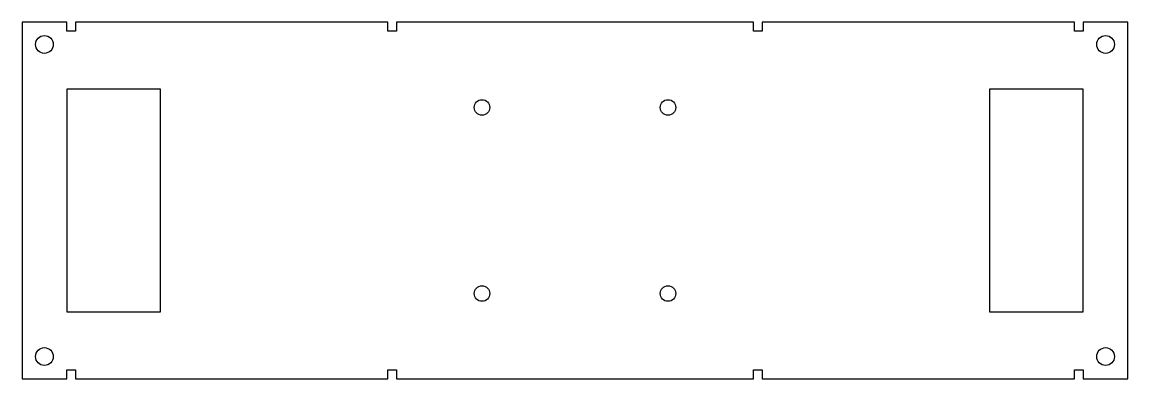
# Model space of a CAD drawing. Extents: x -84 to 164, y -80 to 0.
import ezdxf

# ---------------------------------------------------------------- set-up
doc = ezdxf.new("R2010")
doc.units = 0
doc.layers.add('INTERIOR_LOOPS', color=7, linetype='CONTINUOUS')
doc.layers.add('OUTER_LOOP', color=7, linetype='CONTINUOUS')

msp = doc.modelspace()

# ---------------------------------------------------------------- linework, layer by layer
at = {"layer": 'INTERIOR_LOOPS', "color": 3, "linetype": 'CONTINUOUS'}
for p, q in [((-53, -15), (-74, -15)), ((-74, -15), (-74, -65)), ((-53, -65), (-53, -15)), ((154, -15), (133, -15)), ((133, -15), (133, -65)), ((154, -65), (154, -15)), ((-74, -65), (-53, -65)), ((133, -65), (154, -65))]:
    msp.add_line(p, q, dxfattribs=at)
for centre, radius in [((-79, -5), 2), ((159, -5), 2), ((19.14, -19.14), 1.75), ((60.86, -19.14), 1.75), ((19.14, -60.86), 1.75), ((60.86, -60.86), 1.75), ((-79, -75), 2), ((159, -75), 2)]:
    msp.add_circle(centre, radius, dxfattribs=at)
at = {"layer": 'OUTER_LOOP', "color": 3, "linetype": 'CONTINUOUS'}
for p, q in [((-74, 0), (-84, 0)), ((-84, 0), (-84, -80)), ((-74, -2), (-74, 0)), ((-2, 0), (-72, 0)), ((-72, 0), (-72, -2)), ((-2, -2), (-2, 0)), ((80, 0), (0, 0)), ((0, 0), (0, -2)), ((80, -2), (80, 0)), ((152, 0), (82, 0)), ((82, 0), (82, -2)), ((152, -2), (152, 0)), ((164, 0), (154, 0)), ((154, 0), (154, -2)), ((164, -80), (164, 0)), ((-72, -2), (-74, -2)), ((0, -2), (-2, -2)), ((82, -2), (80, -2)), ((154, -2), (152, -2)), ((-74, -80), (-74, -78)), ((-74, -78), (-72, -78)), ((-72, -78), (-72, -80)), ((-2, -80), (-2, -78)), ((-2, -78), (0, -78)), ((0, -78), (0, -80)), ((80, -80), (80, -78)), ((80, -78), (82, -78)), ((82, -78), (82, -80)), ((152, -80), (152, -78)), ((152, -78), (154, -78)), ((154, -78), (154, -80)), ((-84, -80), (-74, -80)), ((-72, -80), (-2, -80)), ((0, -80), (80, -80)), ((82, -80), (152, -80)), ((154, -80), (164, -80))]:
    msp.add_line(p, q, dxfattribs=at)

doc.saveas('drawing.dxf')
